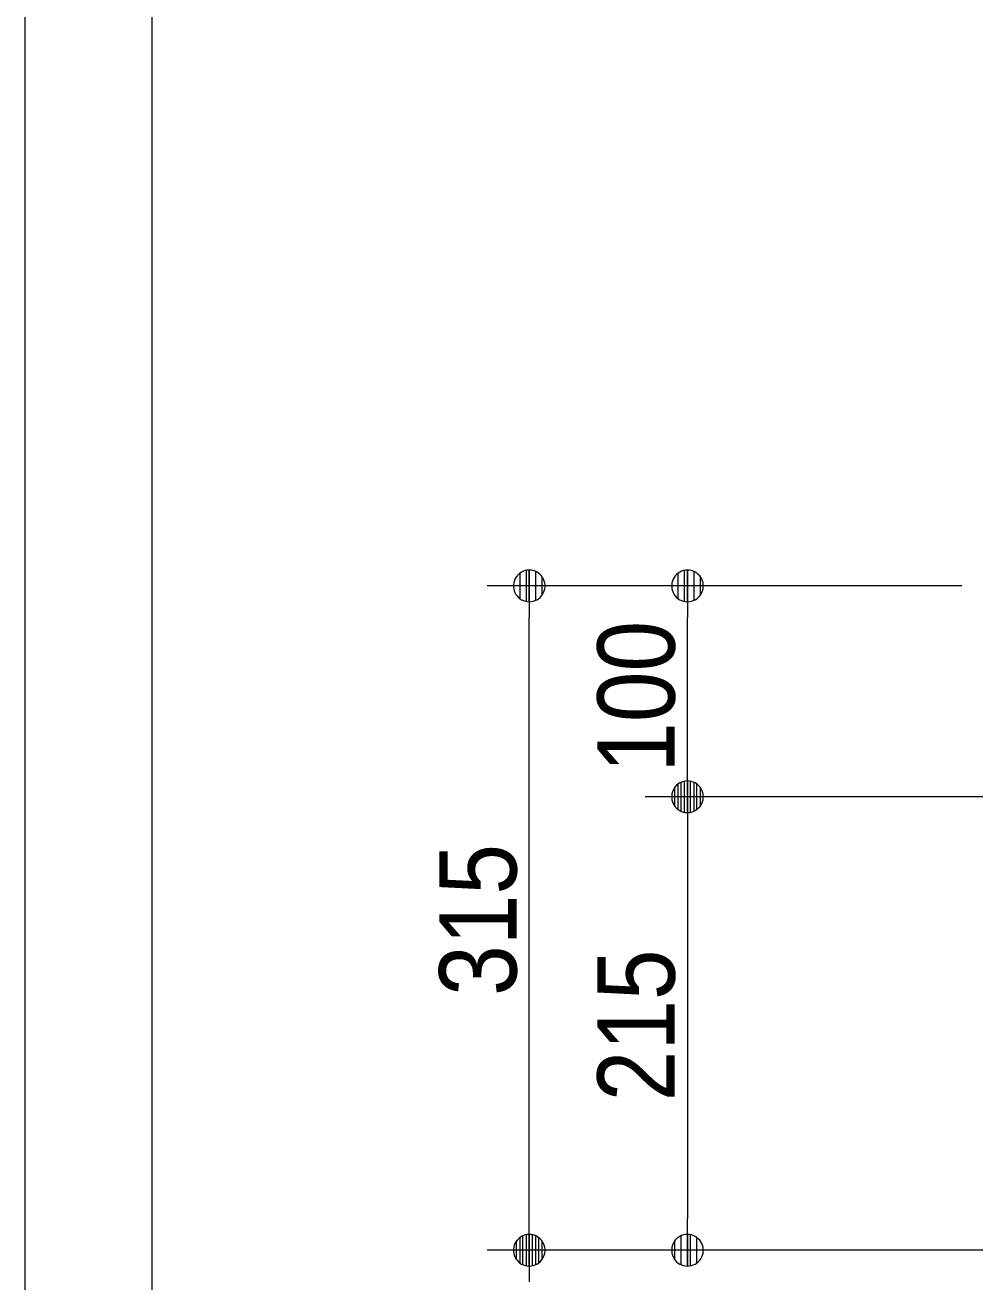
# Model space of a CAD drawing. Units: millimetres, scale not verified. Extents: x -6062 to 6062, y -3045 to 3045.
# Drawn here: x -5788 to -5337, y -150 to 446 of the extents above; entities that cross this region are included whole.
import ezdxf
from ezdxf.enums import TextEntityAlignment as Align

# ---------------------------------------------------------------- set-up
doc = ezdxf.new("R2010")
doc.units = ezdxf.units.MM
doc.header["$LTSCALE"] = 20
for name, color, linetype, lineweight in [('0-0_1図面枠', 7, 'Continuous', 9), ('0-3_0', 7, 'Continuous', 9), ('0-4_2寸法-1', 7, 'Continuous', 9)]:
    doc.layers.add(name, color=color, linetype=linetype, lineweight=lineweight)
doc.styles.add('ＭＳ Ｐゴシック', font='')
doc.styles.get('ＭＳ Ｐゴシック').set_extended_font_data('MS PGothic')

# ---------------------------------------------------------------- blocks, each defined once
blk = doc.blocks.new('グループ-2')
at = {"layer": '0-0_1図面枠'}
blk.add_lwpolyline([(-80000, 55400), (80000, 55400), (80000, -55400), (-80000, -55400)], close=True, dxfattribs=at)
blk = doc.blocks.new('図面枠')
at = {"layer": '0-0_1図面枠'}
blk.add_blockref('グループ-2', (0, 0), dxfattribs=at)
blk = doc.blocks.new('グループ-4')
at = {"layer": '0-0_1図面枠'}
blk.add_line((-78800, 41000), (-78800, -48600), dxfattribs=at)
blk = doc.blocks.new('_Dot')
at = {"layer": '0-3_0'}
for p, q in [((-10, 0), (-20, 0)), ((9.78, 2), (-9.78, 2)), ((7.99, 6), (-7.99, 6)), ((9.16, -3.98), (-9.16, -3.98)), ((6, -7.98), (-6, -7.98))]:
    blk.add_line(p, q, dxfattribs=at)
for points in [[(10, 0), (9.92, 1.25), (9.69, 2.49), (9.3, 3.68), (8.76, 4.82), (8.09, 5.88), (7.29, 6.85), (6.37, 7.71), (5.36, 8.44), (4.26, 9.05), (3.09, 9.51), (1.87, 9.82), (0.63, 9.98), (-0.63, 9.98), (-1.87, 9.82), (-3.09, 9.51), (-4.26, 9.05), (-5.36, 8.44), (-6.37, 7.71), (-7.29, 6.85), (-8.09, 5.88), (-8.76, 4.82), (-9.3, 3.68), (-9.69, 2.49), (-9.92, 1.25), (-10, 0), (0, 0)], [(-10, 0), (-9.92, -1.25), (-9.69, -2.49), (-9.3, -3.68), (-8.76, -4.82), (-8.09, -5.88), (-7.29, -6.85), (-6.37, -7.71), (-5.36, -8.44), (-4.26, -9.05), (-3.09, -9.51), (-1.87, -9.82), (-0.63, -9.98), (0.63, -9.98), (1.87, -9.82), (3.09, -9.51), (4.26, -9.05), (5.36, -8.44), (6.37, -7.71), (7.29, -6.85), (8.09, -5.88), (8.76, -4.82), (9.3, -3.68), (9.69, -2.49), (9.92, -1.25), (10, 0), (0, 0)]]:
    blk.add_lwpolyline(points, close=True, dxfattribs=at)

msp = doc.modelspace()

# ---------------------------------------------------------------- linework, layer by layer
at = {"layer": '0-4_2寸法-1'}
for p, q in [((-5493.5, 180), (-5568.5, 180)), ((-5343.5, 180), (-5493.5, 180)), ((-5548.5, -119.99), (-5548.5, 164.99)), ((-5473.5, 95.01), (-5473.5, 164.99)), ((-4802.5, 80), (-5493.5, 80)), ((-4802.5, 80), (-5493.5, 80)), ((-5473.5, 64.99), (-5473.5, -119.99)), ((-5493.5, -135), (-5568.5, -135)), ((-5493.5, -135), (-5568.5, -135)), ((-4802.5, -135), (-5493.5, -135))]:
    msp.add_line(p, q, dxfattribs=at)

# ---------------------------------------------------------------- block references
at = {"layer": '0-0_1図面枠', "xscale": 0.05, "yscale": 0.05}
for name in ['図面枠', 'グループ-4']:
    msp.add_blockref(name, (-1787.5, 0), dxfattribs=at)
at = {"layer": '0-4_2寸法-1', "xscale": 0.7503418, "yscale": 0.7503418}
for p, rotation in [((-5548.5, 180), 90), ((-5473.5, 180), 90), ((-5473.5, 80), 270), ((-5473.5, 80), 90), ((-5548.5, -135), 270), ((-5473.5, -135), 270), ((-5548.5, -135), 90)]:
    msp.add_blockref('_Dot', p, dxfattribs=dict(at, rotation=rotation))

# ---------------------------------------------------------------- texts
at = {"layer": '0-4_2寸法-1', "style": 'ＭＳ Ｐゴシック', "width": 0.9}
for s, p in [('100', (-5468.54, 91.39)), ('315', (-5543.54, -14.39)), ('215', (-5468.54, -64.39))]:
    msp.add_text(s, height=36.66, rotation=90, dxfattribs=at).set_placement(p, align=Align.BOTTOM_LEFT)

doc.saveas('drawing.dxf')
